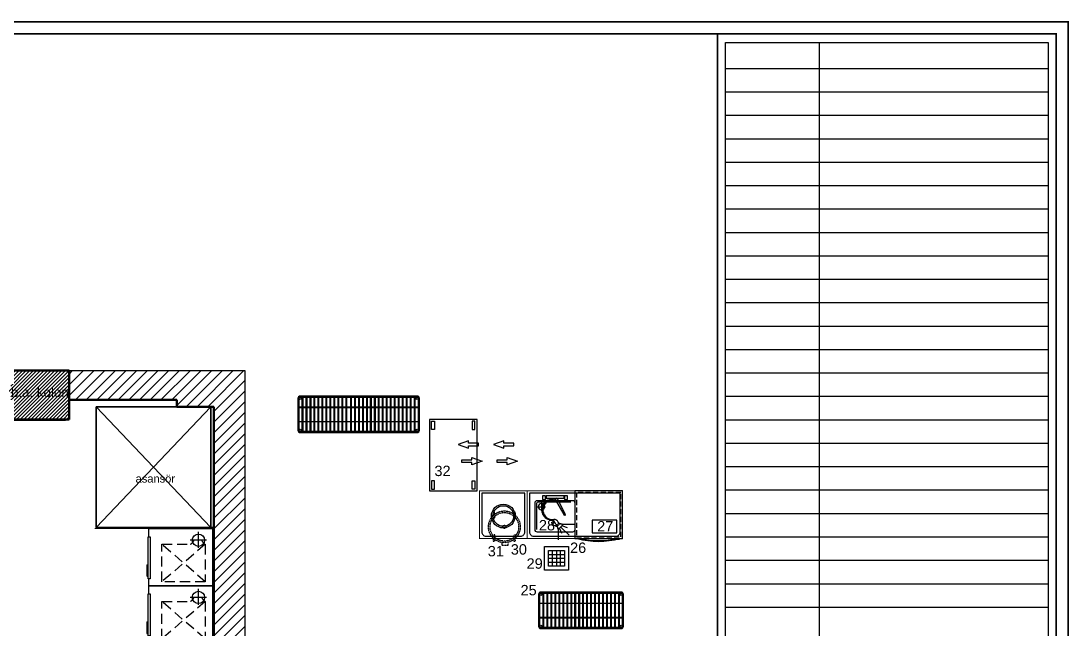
# Model space of a CAD drawing. Header units: millimetres. Extents: x 54215 to 67697, y 23496 to 56611.
# Drawn here: x 66378 to 67697, y 55371 to 56137 of the extents above; entities that cross this region are included whole.
import ezdxf
from ezdxf.enums import TextEntityAlignment as Align

# ---------------------------------------------------------------- set-up
doc = ezdxf.new("R2010")
doc.units = ezdxf.units.MM
doc.linetypes.add('DASHED', pattern=[19.05, 12.7, -6.35])
doc.linetypes.add('HIDDEN', pattern=[0.375, 0.25, -0.125])
for name, color, linetype, lineweight in [('- 0.09', 9, 'Continuous', 9), ('- 0.50', 30, 'Continuous', 50), ('END.MUTFAK', 135, 'Continuous', 25), ('no3_duvar kaplama', 8, 'Continuous', 0), ('no3_duvar mevcut', 4, 'Continuous', 35), ('no3_soğuk oda duvar', 163, 'Continuous', 20), ('t_yazı', 154, 'Continuous', 25), ('YAZI', 8, 'Continuous', 13)]:
    doc.layers.add(name, color=color, linetype=linetype, lineweight=lineweight)
for name, color, linetype in [('-DWG_ANA', 7, 'Continuous'), ('-DWG_DETAY1', 7, 'Continuous'), ('-DWG_DETAY2', 7, 'Continuous'), ('AD', 7, 'Continuous'), ('CIHAZ', 2, 'Continuous'), ('NO', 4, 'Continuous'), ('NO-C', 7, 'Continuous'), ('PLAN', 7, 'Continuous'), ('S2000-002 Çizgi', 7, 'Continuous')]:
    doc.layers.add(name, color=color, linetype=linetype)
doc.layers.add('0 rölöve', color=7, linetype='Continuous', true_color=0xf1380e)
doc.styles.add('lst_area', font='arial.ttf')
doc.styles.add('ROMANS', font='romans.shx', dxfattribs={"width": 0.8})
doc.styles.get("Standard").update_dxf_attribs({"font": 'arial.ttf'})

# ---------------------------------------------------------------- blocks, each defined once
blk = doc.blocks.new('A$C734D7A9C')
at = {"layer": 'CIHAZ', "color": 1}
for p, q in [((14.7, 75.3), (14.7, 54.8)), ((24.1, 65.1), (4, 65.1))]:
    blk.add_line(p, q, dxfattribs=at)
at = {"layer": 'CIHAZ', "color": 5, "linetype": 'DASHED'}
for p, q in [((67, 73.5), (19.8, 19.1)), ((19.8, 73.5), (67, 19.1))]:
    blk.add_line(p, q, dxfattribs=at)
at = {"layer": 'CIHAZ', "color": 5}
for points in [[(63.2, 1.8), (10.4, 1.8), (10.4, 4.3), (63.2, 4.3)], [(61.2, 1.8), (48.6, 1.8), (45.6, 0), (59.6, 0)]]:
    blk.add_lwpolyline(points, close=True, dxfattribs=at)
at = {"layer": 'CIHAZ', "color": 1}
blk.add_circle((14.7, 65.1), 7.76, dxfattribs=at)
at = {"layer": 'S2000-002 Çizgi', "linetype": 'DASHED'}
for p, q in [((19.8, 73.5), (67, 73.5)), ((67, 73.5), (67, 19.1)), ((19.8, 19.1), (19.8, 54.9)), ((67, 19.1), (19.8, 19.1))]:
    blk.add_line(p, q, dxfattribs=at)
at = {"layer": 'S2000-002 Çizgi'}
blk.add_lwpolyline([(10.4, 2.8), (0, 2.8), (0, 82.8), (72, 82.8), (72, 2.8), (63.2, 2.8)], dxfattribs=at)
at = {"layer": 'S2000-002 Çizgi', "linetype": 'DASHED'}
for centre, radius, start, end in [((11.6, 78.1), 9.4, 291.2079, 330.9566), ((11, 49.9), 10.2, 29.6907, 66.7752)]:
    blk.add_arc(centre, radius, start, end, dxfattribs=at)
blk = doc.blocks.new('EK_54R')
at = {"layer": '-DWG_DETAY1', "color": 0}
blk.add_lwpolyline([(22, -7), (-22, -7, 0.414214), (-25, -10), (-25, -44, 0.414214), (-22, -47), (22, -47, 0.414214), (25, -44), (25, -10, 0.414214)], format="xyb", close=True, dxfattribs=at)
at = {"layer": '-DWG_DETAY2', "color": 0, "const_width": 1.5}
blk.add_lwpolyline([(-20, -9), (21, -9, -0.414214), (23, -11), (23, -44)], format="xyb", dxfattribs=at)
at = {"layer": '-DWG_DETAY2', "color": 0}
for points in [[(17, -10), (17, -20)], [(22, -15), (12, -15)]]:
    blk.add_lwpolyline(points, dxfattribs=at)
blk.add_circle((17, -15), 4, dxfattribs=at)
blk = doc.blocks.new('E_126')
at = {"layer": '-DWG_ANA', "color": 0, "const_width": 1.2}
blk.add_lwpolyline([(0, -60), (0, 0), (120, 0), (120, -60)], close=True, dxfattribs=at)
at = {"layer": '-DWG_DETAY1', "color": 0, "linetype": 'Continuous'}
blk.add_lwpolyline([(3, -52), (3, -3), (117, -3), (117, -52, -0.414214), (112, -57), (8, -57, -0.414214)], format="xyb", close=True, dxfattribs=at)
blk = doc.blocks.new('E1N126R')
at = {"layer": 'NO-C', "color": 0}
blk.add_lwpolyline([(7, -53), (7, -37), (38, -37), (38, -53)], close=True, dxfattribs=at)
at = {"layer": 'PLAN', "color": 0, "linetype": 'Continuous'}
for name, p in [('E_126', (0, 0)), ('EK_54R', (85, -5))]:
    blk.add_blockref(name, p, dxfattribs=at)
at = {"layer": 'NO', "linetype": 'Continuous', "style": 'ROMANS', "width": 0.8}
blk.add_attdef('NO', text='', height=10, dxfattribs=at).set_placement((22, -45), align=Align.MIDDLE)
blk = doc.blocks.new('spreyünit')
at = {"layer": 'AD'}
for p, q in [((-16.5, -12.9), (-14.4, -14.9)), ((-15.7, -11), (-13.6, -13)), ((-14.8, -9.5), (-12.7, -11.5)), ((-13.4, -7.9), (-11.3, -9.9)), ((-12, -6.4), (-9.9, -8.4)), ((-9.9, -5), (-7.9, -7)), ((-8.1, -4.7), (-6, -6.7)), ((-6.1, -4.2), (-4, -6.2)), ((-3.5, -3.9), (-1.4, -5.9)), ((2.2, -3), (11.2, -3)), ((-17.2, -15.3), (-14.8, -16.8)), ((-17.1, -17.8), (-14.7, -19.3)), ((-17.1, -20.4), (-14.4, -21.4)), ((-15.8, -22.8), (-13, -23.8)), ((-4, -33.1), (-3.7, -33.1)), ((-3.1, -37.1), (-4, -33.1)), ((-3.7, -33.1), (-2.5, -36.8)), ((0.2, -37.9), (-3.1, -37.1)), ((-2.5, -36.8), (0.3, -37.2)), ((1.4, -38.8), (0.2, -37.9)), ((0.3, -37.2), (2.3, -36.7)), ((2.4, -38.5), (1.4, -38.8)), ((10.1, -35.9), (3.7, -42.2)), ((7.3, -39.3), (17.5, -49.7)), ((9.3, -37.6), (15.3, -39.9)), ((10.6, -35.8), (24, -35.8)), ((3.7, -42.7), (3.7, -55.4)), ((5.7, -41.2), (7.9, -47.1))]:
    blk.add_line(p, q, dxfattribs=at)
for points in [[(-15.7, 0), (-15.7, -4.4), (-12, -4.4), (-12, 0)], [(12, 0), (12, -4.4), (15.7, -4.4), (15.7, 0)]]:
    blk.add_lwpolyline(points, close=True, dxfattribs=at)
for points in [[(11.2, -3), (11.2, 0), (-11.2, 0), (-11.2, -3), (-2.3, -3)], [(-11.2, -0.7), (-12, -0.7)], [(-11.2, -2.2), (-12, -2.2)], [(-3.5, -3.9), (-2.3, -2.9), (2.2, -2.9), (-1.4, -5.9)], [(12, -0.7), (11.2, -0.7)], [(12, -2.2), (11.2, -2.2)]]:
    blk.add_lwpolyline(points, dxfattribs=at)
blk.add_lwpolyline([(2.5, -3), (12.8, -23.5, -1.623199), (11.3, -23.5), (0.4, -4.4)], format="xyb", dxfattribs=at)
for centre, radius, start, end in [((-4.1, -17.5), 12.9, 84.3352, 278.9037), ((-3.3, -17.5), 12.3, 84.7949, 279.7262), ((-1.1, -30.5), 0.878, 134.1304, 188.0124), ((4.3, -29.7), 6.42, 188.0124, 207.313), ((-1.1, -30.5), 0.878, 80.2485, 134.1304), ((11.1, -26.3), 14, 207.313, 216.9944), ((-2.1, -36), 6.42, 60.9479, 80.2485), ((16.6, -17.5), 24, 225.8417, 233.2402), ((-5.8, -42.6), 14, 51.2665, 60.9479), ((-103.6, -61.4), 109, 10.1631, 13.6355), ((6.5, -31.2), 6.11, 227.097, 246.8677), ((80.5, -19.6), 80.1, 192.3119, 196.3602), ((-17.9, -47.4), 26.2, 29.9355, 37.0189), ((31, 64.3), 102.3, 254.5947, 258.178), ((0.4, -38.4), 5.32, 28.8119, 50.0063), ((4.2, -36), 0.878, 260.2485, 314.1304), ((-13, -107.2), 74.9, 72.112, 76.2975), ((4.2, -36), 0.878, 314.1304, 8.0124)]:
    blk.add_arc(centre, radius, start, end, dxfattribs=at)
blk = doc.blocks.new('SPREY ÜNİTESİ')
at = {"layer": 'END.MUTFAK'}
blk.add_blockref('spreyünit', (0.9, 0), dxfattribs=at)
blk = doc.blocks.new('A$C2A057B8E')
at = {"layer": 'S2000-002 Çizgi', "elevation": 0}
blk.add_lwpolyline([(-38.3, 29.3), (-38.3, -30.7), (21.7, -30.7), (21.7, 29.3)], close=True, dxfattribs=at)
at = {"layer": 'S2000-002 Çizgi', "linetype": 'DASHED', "ltscale": 0.5, "elevation": 0}
blk.add_lwpolyline([(-36.3, 27.3), (-36.3, -28.7), (19.7, -28.7), (19.7, 27.3)], close=True, dxfattribs=at)
at = {"layer": 'S2000-002 Çizgi', "elevation": 0}
for points in [[(-38.6, -26.5), (-39.8, -26.5), (-39.8, -22.9)], [(-38.8, -22.9), (-38.3, -22.9), (-38.3, -26.5)]]:
    blk.add_lwpolyline(points, dxfattribs=at)
at = {"layer": 'S2000-002 Çizgi'}
for centre, radius, start, end in [((58.7, -0.6, 0), 100.6, 164.4941, 195.5059), ((67.5, -0.6, 0), 108.5, 167.2819, 192.7181)]:
    blk.add_arc(centre, radius, start, end, dxfattribs=at)
blk = doc.blocks.new('500 TB')
at = {"layer": 'no3_soğuk oda duvar'}
blk.add_blockref('A$C2A057B8E', (-21.7, 30.7, 0), dxfattribs=at)
blk = doc.blocks.new('İSTİF RAFI 107')
at = {"layer": 'END.MUTFAK'}
for p, q in [((72.6, 13.7), (-28.4, 13.7)), ((-31.4, 10.7), (-31.4, -29.3)), ((75.6, -29.3), (75.6, 10.7)), ((-28.4, -32.3), (72.6, -32.3)), ((72.6, -32.3), (-28.4, -32.3))]:
    blk.add_line(p, q, dxfattribs=at)
for points in [[(-29.9, 12.4), (74.1, 12.4), (74.1, -30.9), (-29.9, -30.9)], [(74.1, 0), (74.1, -0.5), (-29.9, -0.5), (-29.9, 0)], [(-25.5, 12.4), (-25, 12.4), (-25, -30.9), (-25.5, -30.9)], [(-20.5, 12.4), (-20, 12.4), (-20, -30.9), (-20.5, -30.9)], [(-15.5, 12.4), (-15, 12.4), (-15, -30.9), (-15.5, -30.9)], [(-10.5, 12.4), (-10, 12.4), (-10, -30.9), (-10.5, -30.9)], [(-5.5, 12.4), (-5, 12.4), (-5, -30.9), (-5.5, -30.9)], [(-0.5, 12.4), (0, 12.4), (0, -30.9), (-0.5, -30.9)], [(4.5, 12.4), (5, 12.4), (5, -30.9), (4.5, -30.9)], [(9.5, 12.4), (10, 12.4), (10, -30.9), (9.5, -30.9)], [(14.5, 12.4), (15, 12.4), (15, -30.9), (14.5, -30.9)], [(19.5, 12.4), (20, 12.4), (20, -30.9), (19.5, -30.9)], [(24.5, 12.4), (25, 12.4), (25, -30.9), (24.5, -30.9)], [(29.5, 12.4), (30, 12.4), (30, -30.9), (29.5, -30.9)], [(34.5, 12.4), (35, 12.4), (35, -30.9), (34.5, -30.9)], [(39.5, 12.4), (40, 12.4), (40, -30.9), (39.5, -30.9)], [(44.5, 12.4), (45, 12.4), (45, -30.9), (44.5, -30.9)], [(49.5, 12.4), (50, 12.4), (50, -30.9), (49.5, -30.9)], [(54.5, 12.4), (55, 12.4), (55, -30.9), (54.5, -30.9)], [(59.5, 12.4), (60, 12.4), (60, -30.9), (59.5, -30.9)], [(64.5, 12.4), (65, 12.4), (65, -30.9), (64.5, -30.9)], [(69.5, 12.4), (70, 12.4), (70, -30.9), (69.5, -30.9)], [(74.1, -18.6), (74.1, -18.1), (-29.9, -18.1), (-29.9, -18.6)]]:
    blk.add_lwpolyline(points, close=True, dxfattribs=at)
for centre in [(-28.4, 10.7), (72.6, 10.7), (-28.4, -29.3), (72.6, -29.3)]:
    blk.add_circle(centre, 1.3, dxfattribs=at)
for centre, start, end in [((-28.4, 10.7), 90, 180), ((72.6, 10.7), 0, 90), ((72.6, 10.7), 0, 90), ((-28.4, -29.3), 180, 270), ((-28.4, -29.3), 180, 270), ((72.6, -29.3), 270, 0), ((72.6, -29.3), 270, 0), ((72.6, -29.3), 270, 0)]:
    blk.add_arc(centre, 3, start, end, dxfattribs=at)
blk = doc.blocks.new('OK3')
at = {"layer": 'AD', "color": 7}
for p, q in [((-4.8, -8.3, 87.5), (-0.1, 4.5, 87.5)), ((-0.1, 4.5, 87.5), (4.5, -8.3, 87.5)), ((-1.8, -8.3, 87.5), (-4.8, -8.3, 87.5)), ((-1.8, -20.9, 87.5), (-1.8, -8.3, 87.5)), ((4.5, -8.3, 87.5), (1.6, -8.3, 87.5)), ((1.6, -8.3, 87.5), (1.6, -20.9, 87.5)), ((1.6, -20.9, 87.5), (-1.8, -20.9, 87.5))]:
    blk.add_line(p, q, dxfattribs=at)
blk = doc.blocks.new('COPARAB')
at = {"layer": '-DWG_ANA', "color": 0, "linetype": 'HIDDEN'}
for radius in [20, 18]:
    blk.add_circle((-1, 23), radius, dxfattribs=at)
at = {"layer": '-DWG_DETAY1', "color": 0, "linetype": 'HIDDEN'}
for points in [[(-15, 41), (-15, 33), (-13, 33), (-13, 41)], [(11, 41), (11, 33), (13, 33), (13, 41)], [(-15, 13), (-15, 5), (-13, 5), (-13, 13)], [(11, 13), (11, 5), (13, 5), (13, 13)]]:
    blk.add_lwpolyline(points, close=True, dxfattribs=at)
blk.add_lwpolyline([(-4, 3), (-4, 0), (4, 0), (4, 3)], dxfattribs=at)
blk.add_circle((-1, 23), 2, dxfattribs=at)
blk = doc.blocks.new('YRI013')
at = {"layer": '-DWG_ANA', "color": 0}
blk.add_lwpolyline([(0, 0), (30, 0), (30, -30), (0, -30)], close=True, dxfattribs=at)
at = {"layer": '-DWG_DETAY1', "color": 0}
for p, q in [((5, -10), (25, -10)), ((10, -25), (10, -5)), ((15, -5), (15, -25)), ((20, -25), (20, -5)), ((5, -15), (25, -15)), ((5, -20), (25, -20))]:
    blk.add_line(p, q, dxfattribs=at)
blk.add_lwpolyline([(5, -5), (25, -5), (25, -25), (5, -25)], close=True, dxfattribs=at)
blk = doc.blocks.new('A$C37272F62')
at = {"layer": 'END.MUTFAK'}
for p, q in [((-32.3, 108.9), (-32.3, -38.1)), ((-32.3, -38.1), (-32.3, 108.9)), ((10.7, 111.9), (-29.3, 111.9)), ((13.7, -38.1), (13.7, 108.9)), ((-29.3, -41.1), (10.7, -41.1))]:
    blk.add_line(p, q, dxfattribs=at)
for points in [[(12.4, 110.4), (12.4, -39.6), (-30.9, -39.6), (-30.9, 110.4)], [(12.4, 106), (12.4, 105.5), (-30.9, 105.5), (-30.9, 106)], [(-18.6, -39.6), (-18.1, -39.6), (-18.1, 110.4), (-18.6, 110.4)], [(0, -39.6), (-0.5, -39.6), (-0.5, 110.4), (0, 110.4)], [(12.4, 101), (12.4, 100.5), (-30.9, 100.5), (-30.9, 101)], [(12.4, 96), (12.4, 95.5), (-30.9, 95.5), (-30.9, 96)], [(12.4, 91), (12.4, 90.5), (-30.9, 90.5), (-30.9, 91)], [(12.4, 86), (12.4, 85.5), (-30.9, 85.5), (-30.9, 86)], [(12.4, 81), (12.4, 80.5), (-30.9, 80.5), (-30.9, 81)], [(12.4, 76), (12.4, 75.5), (-30.9, 75.5), (-30.9, 76)], [(12.4, 71), (12.4, 70.5), (-30.9, 70.5), (-30.9, 71)], [(12.4, 66), (12.4, 65.5), (-30.9, 65.5), (-30.9, 66)], [(12.4, 61), (12.4, 60.5), (-30.9, 60.5), (-30.9, 61)], [(12.4, 56), (12.4, 55.5), (-30.9, 55.5), (-30.9, 56)], [(12.4, 51), (12.4, 50.5), (-30.9, 50.5), (-30.9, 51)], [(12.4, 46), (12.4, 45.5), (-30.9, 45.5), (-30.9, 46)], [(12.4, 41), (12.4, 40.5), (-30.9, 40.5), (-30.9, 41)], [(12.4, 36), (12.4, 35.5), (-30.9, 35.5), (-30.9, 36)], [(12.4, 31), (12.4, 30.5), (-30.9, 30.5), (-30.9, 31)], [(12.4, 26), (12.4, 25.5), (-30.9, 25.5), (-30.9, 26)], [(12.4, 20), (12.4, 19.5), (-30.9, 19.5), (-30.9, 20)], [(12.4, 15), (12.4, 14.5), (-30.9, 14.5), (-30.9, 15)], [(12.4, 15), (12.4, 14.5), (-30.9, 14.5), (-30.9, 15)], [(12.4, 10), (12.4, 9.5), (-30.9, 9.5), (-30.9, 10)], [(12.4, 10), (12.4, 9.5), (-30.9, 9.5), (-30.9, 10)], [(12.4, 5), (12.4, 4.5), (-30.9, 4.5), (-30.9, 5)], [(12.4, 5), (12.4, 4.5), (-30.9, 4.5), (-30.9, 5)], [(12.4, 5), (12.4, 4.5), (-30.9, 4.5), (-30.9, 5)], [(12.4, 0), (12.4, -0.5), (-30.9, -0.5), (-30.9, 0)], [(12.4, 0), (12.4, -0.5), (-30.9, -0.5), (-30.9, 0)], [(12.4, -5), (12.4, -5.5), (-30.9, -5.5), (-30.9, -5)], [(12.4, -10), (12.4, -10.5), (-30.9, -10.5), (-30.9, -10)], [(12.4, -10), (12.4, -10.5), (-30.9, -10.5), (-30.9, -10)], [(12.4, -15), (12.4, -15.5), (-30.9, -15.5), (-30.9, -15)], [(12.4, -20), (12.4, -20.5), (-30.9, -20.5), (-30.9, -20)], [(12.4, -25), (12.4, -25.5), (-30.9, -25.5), (-30.9, -25)], [(12.4, -30), (12.4, -30.5), (-30.9, -30.5), (-30.9, -30)], [(12.4, -35), (12.4, -35.5), (-30.9, -35.5), (-30.9, -35)]]:
    blk.add_lwpolyline(points, close=True, dxfattribs=at)
for centre in [(-29.3, 108.9), (10.7, 108.9), (-29.3, -38.1), (10.7, -38.1)]:
    blk.add_circle(centre, 1.3, dxfattribs=at)
for centre, start, end in [((-29.3, 108.9), 90, 180), ((-29.3, 108.9), 90, 180), ((10.7, 108.9), 0, 90), ((-29.3, -38.1), 180, 270), ((-29.3, -38.1), 180, 270), ((-29.3, -38.1), 180, 270), ((10.7, -38.1), 270, 0), ((10.7, -38.1), 270, 0)]:
    blk.add_arc(centre, 3, start, end, dxfattribs=at)
blk = doc.blocks.new('İSTİF RAFI 152')
blk.add_blockref('A$C37272F62', (9.3, 39.6))
blk = doc.blocks.new('MUTFAK')
at = {"layer": '-DWG_ANA', "color": 0, "const_width": 1.2}
blk.add_lwpolyline([(66520.5, 26528.2), (66520.5, 26588.2), (66460.5, 26588.2), (66460.5, 26528.2)], close=True, dxfattribs=at)
at = {"layer": '-DWG_DETAY1', "color": 0, "linetype": 'Continuous'}
blk.add_lwpolyline([(66517.5, 26536.2), (66517.5, 26585.2), (66463.5, 26585.2), (66463.5, 26536.2, 0.414214), (66468.5, 26531.2), (66512.5, 26531.2, 0.414214)], format="xyb", close=True, dxfattribs=at)
blk.add_lwpolyline([(66457.5, 26678.2), (66397.5, 26678.2), (66397.5, 26588.2), (66457.5, 26588.2), (66457.5, 26678.2)])
for points in [[(66400.1, 26675.9), (66403.7, 26675.9), (66403.7, 26665.5), (66400.1, 26665.5)], [(66454.8, 26675.9), (66451.2, 26675.9), (66451.2, 26665.5), (66454.8, 26665.5)], [(66400.1, 26590.5), (66403.7, 26590.5), (66403.7, 26600.9), (66400.1, 26600.9)], [(66454.8, 26590.5), (66451.2, 26590.5), (66451.2, 26600.9), (66454.8, 26600.9)]]:
    blk.add_lwpolyline(points, close=True)
for radius in [15, 13]:
    blk.add_circle((66490.5, 26556.5), radius)
for name, p, rotation in [('İSTİF RAFI 152', (66233.4, 26684.5), 270), ('OK3', (66459.3, 26625.6), 270), ('OK3', (66503.7, 26625.6), 270), ('500 TB', (66640.5, 26588.2), 90)]:
    blk.add_blockref(name, p, dxfattribs=dict(rotation=rotation))
at = {"xscale": -1, "rotation": 90}
for p in [(66438.3, 26646.5), (66482.7, 26646.5)]:
    blk.add_blockref('OK3', p, dxfattribs=at)
at = {"xscale": -1}
blk.add_blockref('E1N126R', (66640.5, 26588.2), dxfattribs=at)
for name, p in [('SPREY ÜNİTESİ', (66554.8, 26581.9)), ('COPARAB', (66492.8, 26519.9)), ('YRI013', (66542.4, 26518.2)), ('İSTİF RAFI 107', (66566.2, 26446.9))]:
    blk.add_blockref(name, p)
at = {"layer": 'YAZI', "style": 'lst_area'}
for s, p in [('32', (66403.8, 26606.8)), ('28', (66535.3, 26538.4)), ('27', (66608.6, 26537)), ('31', (66470.9, 26505.7)), ('30', (66499.9, 26507.9)), ('26', (66574.5, 26510)), ('29', (66519.8, 26490.1)), ('25', (66512.2, 26456.6))]:
    blk.add_text(s, height=13.07, dxfattribs=at).set_placement(p)

msp = doc.modelspace()

# ---------------------------------------------------------------- hatches: boundary and pattern name
at = {"layer": '- 0.09'}
h = msp.add_hatch(dxfattribs=at)
h.set_pattern_fill('ANSI31', color=256)
h.set_pattern_definition([(45, (63876.2593, 54031.6953), (-2.245064, 2.245064), [])])
h.paths.add_polyline_path([(65171.871, 55701.686), (65098.871, 55701.686), (65098.871, 55640.186), (65171.871, 55640.186)])
h.paths.add_polyline_path([(65857.371, 55697.186), (65783.871, 55697.186), (65783.871, 55635.686), (65857.371, 55635.686)])
h.paths.add_polyline_path([(66438.871, 55696.186), (66365.371, 55696.186), (66365.371, 55634.686), (66438.871, 55634.686)])
h.paths.add_polyline_path([(66435.871, 54908.686), (66362.871, 54908.686), (66362.871, 54847.186), (66435.871, 54847.186)])
h.paths.add_polyline_path([(65857.371, 54909.686), (65784.371, 54909.686), (65784.371, 54848.186), (65857.371, 54848.186)])
h.paths.add_polyline_path([(65171.871, 54903.686), (65098.871, 54903.686), (65098.871, 54842.186), (65171.871, 54842.186)])
h = msp.add_hatch(dxfattribs=at)
h.set_pattern_fill('ANSI31', color=256, scale=3)
h.set_pattern_definition([(45, (63876.259, 54031.695), (-6.735192, 6.735192), [])])
h.paths.add_polyline_path([(66620.871, 55025.089), (66620.871, 55001.797)], flags=17)
h.paths.add_polyline_path([(66365.371, 55696.186), (65857.371, 55697.186), (65857.371, 55663.186), (66365.371, 55663.186)])
h.paths.add_polyline_path([(65171.871, 54847.186), (66362.871, 54847.186), (66362.871, 54878.686), (65857.371, 54878.686), (65857.371, 54848.186), (65784.371, 54848.186), (65784.371, 54878.686), (65171.871, 54878.686)])
h.paths.add_polyline_path([(65783.871, 55696.186), (65171.871, 55696.186), (65171.871, 55662.186), (65783.871, 55662.186)])
h.paths.add_polyline_path([(66435.871, 54847.186), (66659.886, 54847.186), (66659.886, 55696.186), (66438.871, 55696.186), (66438.871, 55659.186), (66574.371, 55659.186), (66574.371, 55650.686), (66620.871, 55650.686), (66620.871, 54913.186), (66598.935, 54913.186), (66598.935, 54878.686), (66435.871, 54878.686)])

# ---------------------------------------------------------------- linework, layer by layer
at = {"layer": '- 0.50'}
for p, q in [((66365.371, 55696.186), (66438.871, 55696.186)), ((66438.871, 55634.686), (66438.871, 55696.186)), ((66438.871, 55659.186), (66574.371, 55659.186)), ((66574.371, 55659.186), (66574.371, 55650.686)), ((66574.371, 55650.686), (66620.871, 55650.686)), ((66620.871, 55650.686), (66620.871, 54913.186)), ((66365.371, 55634.686), (66438.871, 55634.686))]:
    msp.add_line(p, q, dxfattribs=at)
at = {"color": 250}
for p, q in [((67382.99, 56109.304), (67382.99, 55280.258)), ((67264.917, 56076.764), (67671.318, 56076.764)), ((67264.917, 56047.264), (67671.318, 56047.264)), ((67264.917, 56017.764), (67671.318, 56017.764)), ((67264.917, 55988.263), (67671.318, 55988.263)), ((67264.917, 55958.763), (67671.318, 55958.763)), ((67264.917, 55929.263), (67671.318, 55929.263)), ((67264.917, 55899.763), (67671.318, 55899.763)), ((67264.917, 55870.263), (67671.318, 55870.263)), ((67264.917, 55840.762), (67671.318, 55840.762)), ((67264.917, 55811.262), (67671.318, 55811.262)), ((67264.917, 55781.762), (67671.318, 55781.762)), ((67264.917, 55752.262), (67671.318, 55752.262)), ((67264.917, 55722.762), (67671.318, 55722.762)), ((67264.917, 55693.261), (67671.318, 55693.261)), ((67264.917, 55663.761), (67671.318, 55663.761)), ((67264.917, 55634.261), (67671.318, 55634.261)), ((67264.917, 55604.761), (67671.318, 55604.761)), ((67264.917, 55575.26), (67671.318, 55575.26)), ((67264.917, 55545.76), (67671.318, 55545.76)), ((67264.917, 55516.26), (67671.318, 55516.26)), ((67264.917, 55486.76), (67671.318, 55486.76)), ((67264.917, 55457.26), (67671.318, 55457.26)), ((67264.917, 55427.759), (67671.318, 55427.759)), ((67264.917, 55398.259), (67671.318, 55398.259))]:
    msp.add_line(p, q, dxfattribs=at)
at = {"color": 252, "const_width": 2.135}
for points in [[(67696.405, 54335.49), (63890.865, 54335.49), (63890.865, 56135.49), (67696.405, 56135.49), (67696.405, 54996.442, -0.41421356), (67671.318, 54971.355), (67292.512, 54971.355, 0.41421356), (67282.477, 54961.321), (67282.477, 54717.483, 0.41421356), (67292.512, 54707.448), (67671.318, 54707.448, -0.41421356), (67696.405, 54682.362), (67696.405, 54335.49)], [(67681.353, 54996.442, -0.41421356), (67671.318, 54986.407), (67292.512, 54986.407, 0.41421356), (67267.426, 54961.321), (67267.426, 54717.483, 0.41421356), (67292.512, 54692.397), (67671.318, 54692.397, -0.41421356), (67681.353, 54682.362), (67681.353, 54350.542), (63905.917, 54350.542), (63905.917, 56120.438), (67681.353, 56120.438), (67681.353, 54996.442)]]:
    msp.add_lwpolyline(points, format="xyb", dxfattribs=at)
msp.add_lwpolyline([(67254.882, 54350.542), (67254.882, 56120.438)], dxfattribs=at)
at = {"color": 250}
msp.add_lwpolyline([(67671.318, 55280.258), (67264.917, 55280.258), (67264.917, 56109.304), (67671.318, 56109.304)], close=True, dxfattribs=at)
at = {"layer": '0 rölöve'}
msp.add_lwpolyline([(66438.871, 55696.186), (66659.886, 55696.186), (66659.886, 54847.186), (65171.871, 54847.186)], dxfattribs=at)
at = {"layer": 'no3_duvar kaplama'}
for p, q in [((66435.371, 55634.186), (66364.871, 55634.186)), ((66434.371, 55633.186), (66363.871, 55633.186)), ((66619.371, 55497.186), (66471.371, 55497.186)), ((66620.371, 55498.186), (66472.371, 55498.186)), ((66619.371, 54914.686), (66619.371, 55497.186)), ((66620.371, 54913.686), (66620.371, 55498.186))]:
    msp.add_line(p, q, dxfattribs=at)
at = {"layer": 'no3_duvar mevcut'}
for p, q in [((66617.326, 55498.686), (66472.871, 55650.339)), ((66617.326, 55650.339), (66472.871, 55498.686))]:
    msp.add_line(p, q, dxfattribs=at)
msp.add_lwpolyline([(66472.871, 55650.339), (66617.326, 55650.339), (66617.326, 55498.686), (66472.871, 55498.686)], close=True, dxfattribs=at)
msp.add_lwpolyline([(66472.871, 55650.339), (66472.871, 55498.686), (66620.871, 55498.686)], dxfattribs=at)

# ---------------------------------------------------------------- block references
msp.add_blockref('MUTFAK', (494.876, 28956.483))
at = {"layer": 'S2000-002 Çizgi', "rotation": 270}
for p in [(66536.557, 55497.186), (66536.557, 55425.186)]:
    msp.add_blockref('A$C734D7A9C', p, dxfattribs=at)

# ---------------------------------------------------------------- texts
at = {"layer": '0 rölöve'}
msp.add_text('b.a. kolon', height=12, dxfattribs=at).set_placement((66365.676, 55662.876))
at = {"layer": 't_yazı', "insert": (66522.474, 55554.957), "char_height": 10, "width": 307.91263, "attachment_point": 7}
msp.add_mtext('asansör', dxfattribs=at)

doc.saveas('drawing.dxf')
